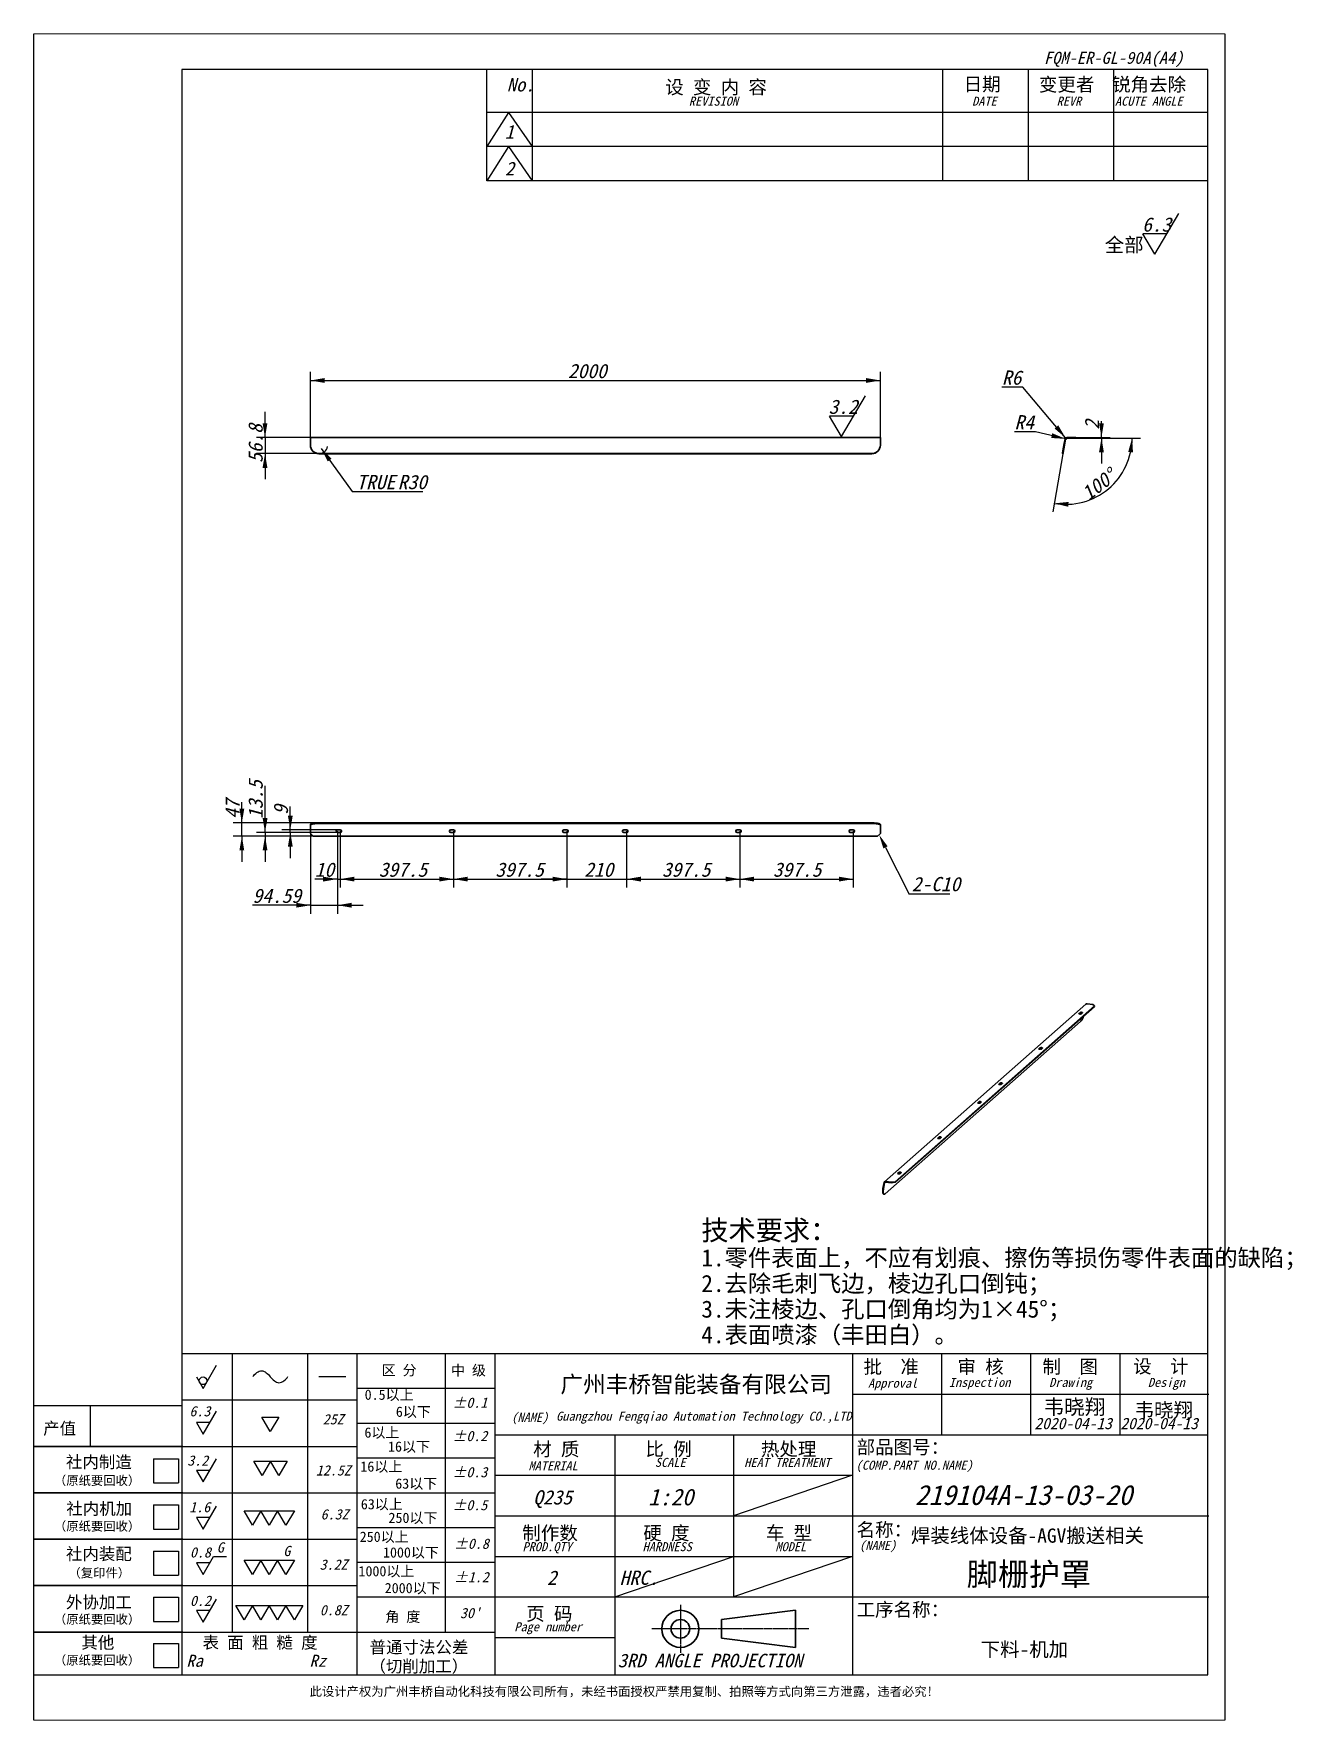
# Model space of a CAD drawing. Header units: millimetres. Extents: x -168473 to -148463, y 295526 to 306160.
# Drawn here: x -160803 to -156386, y 295526 to 301446 of the extents above; entities that cross this region are included whole.
import ezdxf

# ---------------------------------------------------------------- set-up
doc = ezdxf.new("R2010")
doc.units = ezdxf.units.MM
doc.linetypes.add('CENTER', pattern=[10.16, 6.35, -1.27, 1.27, -1.27])
doc.linetypes.add('CENTERX2', pattern=[20.32, 12.7, -2.54, 2.54, -2.54])
for name, color, linetype in [('SLD-0', 7, 'Continuous'), ('中心线层', 1, 'CENTERX2'), ('尺寸', 7, 'Continuous')]:
    doc.layers.add(name, color=color, linetype=linetype)
doc.layers.add('图框', color=7, linetype='Continuous', lineweight=20)
doc.layers.add('轮廓实线层', color=7, linetype='Continuous', lineweight=35)
doc.styles.add('SLDTEXTSTYLE0', font='')
doc.styles.add('SLDTEXTSTYLE1', font='')
doc.styles.add('SLDTEXTSTYLE2', font='')
doc.styles.add('SLDTEXTSTYLE3', font='')
doc.styles.get('SLDTEXTSTYLE0').set_extended_font_data('宋体')
doc.styles.get('SLDTEXTSTYLE1').set_extended_font_data('宋体', italic=True, bold=True)
doc.styles.get('SLDTEXTSTYLE2').set_extended_font_data('宋体')
doc.styles.get('SLDTEXTSTYLE3').set_extended_font_data('宋体', italic=True, bold=True)

msp = doc.modelspace()

# ---------------------------------------------------------------- linework, layer by layer
at = {"color": 7, "linetype": 'Continuous', "lineweight": 35}
for p, q in [((-159831.616, 300029.013), (-157831.616, 300029.013)), ((-159831.616, 300029.013), (-159831.616, 300024.055)), ((-157831.616, 300029.013), (-157831.616, 300024.055)), ((-157156.063, 300029.013), (-157177.706, 300029.013)), ((-157156.063, 300027.013), (-157177.706, 300027.013)), ((-157156.063, 300027.013), (-157156.063, 300029.013)), ((-157156.063, 300029.013), (-157146.063, 300029.013)), ((-157146.063, 300027.013), (-157156.063, 300027.013)), ((-157146.063, 300029.013), (-157146.063, 300027.013)), ((-159831.616, 300024.055), (-159831.616, 300001.756)), ((-159831.616, 300001.408), (-159831.616, 300001.756)), ((-159801.616, 299972.212), (-157861.616, 299972.212)), ((-159801.616, 299971.864), (-157861.616, 299971.864)), ((-157831.616, 300024.055), (-157831.616, 300001.756)), ((-157831.616, 300001.756), (-157831.616, 300001.408)), ((-157192.757, 299972.212), (-157192.724, 299972.397)), ((-157190.787, 299971.864), (-157192.757, 299972.212)), ((-157192.724, 299972.397), (-157192.626, 299972.952)), ((-157192.626, 299972.952), (-157192.464, 299973.869)), ((-157192.464, 299973.869), (-157192.241, 299975.137)), ((-157192.241, 299975.137), (-157191.958, 299976.74)), ((-157191.958, 299976.74), (-157191.62, 299978.657)), ((-157191.62, 299978.657), (-157191.231, 299980.865)), ((-157191.231, 299980.865), (-157190.795, 299983.335)), ((-157190.795, 299983.335), (-157190.319, 299986.037)), ((-157190.754, 299972.05), (-157190.787, 299971.864)), ((-157190.656, 299972.605), (-157190.754, 299972.05)), ((-157190.495, 299973.522), (-157190.656, 299972.605)), ((-157190.271, 299974.79), (-157190.495, 299973.522)), ((-157190.319, 299986.037), (-157189.807, 299988.937)), ((-157189.989, 299976.393), (-157190.271, 299974.79)), ((-157189.65, 299978.31), (-157189.989, 299976.393)), ((-157189.807, 299988.937), (-157189.268, 299991.998)), ((-157189.261, 299980.518), (-157189.65, 299978.31)), ((-157189.268, 299991.998), (-157188.706, 299995.182)), ((-157188.826, 299982.988), (-157189.261, 299980.518)), ((-157188.349, 299985.69), (-157188.826, 299982.988)), ((-157188.706, 299995.182), (-157188.13, 299998.448)), ((-157187.838, 299988.59), (-157188.349, 299985.69)), ((-157188.13, 299998.448), (-157187.547, 300001.756)), ((-157187.298, 299991.651), (-157187.838, 299988.59)), ((-157183.615, 300024.055), (-157187.547, 300001.756)), ((-157187.547, 300001.756), (-157185.578, 300001.408)), ((-157186.737, 299994.834), (-157187.298, 299991.651)), ((-157186.161, 299998.101), (-157186.737, 299994.834)), ((-157185.578, 300001.408), (-157186.161, 299998.101)), ((-157181.646, 300023.708), (-157185.578, 300001.408)), ((-159831.616, 298670.657), (-159831.427, 298671.24)), ((-159831.616, 298668.687), (-159831.616, 298670.657)), ((-159831.427, 298669.27), (-159831.616, 298668.687)), ((-159831.616, 298664.755), (-159831.616, 298668.687)), ((-159831.616, 298660.816), (-159831.616, 298664.755)), ((-159831.427, 298671.24), (-159830.863, 298671.816)), ((-159830.863, 298669.846), (-159831.427, 298669.27)), ((-159830.863, 298671.816), (-159829.932, 298672.377)), ((-159829.932, 298670.408), (-159830.863, 298669.846)), ((-159829.932, 298672.377), (-159828.645, 298672.917)), ((-159828.645, 298670.947), (-159829.932, 298670.408)), ((-159828.645, 298672.917), (-159827.017, 298673.428)), ((-159827.017, 298671.459), (-159828.645, 298670.947)), ((-159827.017, 298673.428), (-159825.07, 298673.905)), ((-159825.07, 298671.935), (-159827.017, 298671.459)), ((-159825.07, 298673.905), (-159822.829, 298674.34)), ((-159822.829, 298672.371), (-159825.07, 298671.935)), ((-159822.829, 298674.34), (-159820.32, 298674.73)), ((-159820.32, 298672.76), (-159822.829, 298672.371)), ((-159820.32, 298674.73), (-159817.576, 298675.068)), ((-159817.576, 298673.098), (-159820.32, 298672.76)), ((-159817.576, 298675.068), (-159814.632, 298675.35)), ((-159814.632, 298673.381), (-159817.576, 298673.098)), ((-159814.632, 298675.35), (-159811.524, 298675.574)), ((-159811.524, 298673.604), (-159814.632, 298673.381)), ((-159811.524, 298675.574), (-159808.291, 298675.736)), ((-159808.291, 298673.766), (-159811.524, 298673.604)), ((-159808.291, 298675.736), (-159804.974, 298675.833)), ((-159804.974, 298673.864), (-159808.291, 298673.766)), ((-159804.974, 298675.833), (-159801.616, 298675.866)), ((-159801.616, 298673.897), (-159804.974, 298673.864)), ((-159801.616, 298675.866), (-157861.616, 298675.866)), ((-159801.616, 298673.897), (-157861.616, 298673.897)), ((-157861.616, 298675.866), (-157858.257, 298675.833)), ((-157858.257, 298673.864), (-157861.616, 298673.897)), ((-157858.257, 298675.833), (-157854.94, 298675.736)), ((-157854.94, 298673.766), (-157858.257, 298673.864)), ((-157854.94, 298675.736), (-157851.707, 298675.574)), ((-157851.707, 298673.604), (-157854.94, 298673.766)), ((-157851.707, 298675.574), (-157848.599, 298675.35)), ((-157848.599, 298673.381), (-157851.707, 298673.604)), ((-157848.599, 298675.35), (-157845.655, 298675.068)), ((-157845.655, 298673.098), (-157848.599, 298673.381)), ((-157845.655, 298675.068), (-157842.911, 298674.73)), ((-157842.911, 298672.76), (-157845.655, 298673.098)), ((-157842.911, 298674.73), (-157840.402, 298674.34)), ((-157840.402, 298672.371), (-157842.911, 298672.76)), ((-157840.402, 298674.34), (-157838.161, 298673.905)), ((-157838.161, 298671.935), (-157840.402, 298672.371)), ((-157838.161, 298673.905), (-157836.214, 298673.428)), ((-157836.214, 298671.459), (-157838.161, 298671.935)), ((-157836.214, 298673.428), (-157834.586, 298672.917)), ((-157834.586, 298670.947), (-157836.214, 298671.459)), ((-157834.586, 298672.917), (-157833.299, 298672.377)), ((-157833.299, 298670.408), (-157834.586, 298670.947)), ((-157833.299, 298672.377), (-157832.368, 298671.816)), ((-157832.368, 298669.846), (-157833.299, 298670.408)), ((-157832.368, 298671.816), (-157831.804, 298671.24)), ((-157831.804, 298669.27), (-157832.368, 298669.846)), ((-157831.804, 298671.24), (-157831.616, 298670.657)), ((-157831.616, 298668.687), (-157831.804, 298669.27)), ((-157831.616, 298670.657), (-157831.616, 298668.687)), ((-157831.616, 298664.755), (-157831.616, 298668.687)), ((-157831.616, 298660.816), (-157831.616, 298664.755)), ((-159831.616, 298639.172), (-159831.616, 298660.816)), ((-159831.616, 298639.172), (-159821.616, 298629.172)), ((-159821.616, 298629.172), (-157841.616, 298629.172)), ((-159727.025, 298651.672), (-159737.025, 298651.672)), ((-159737.025, 298642.672), (-159727.025, 298642.672)), ((-159329.525, 298651.672), (-159339.525, 298651.672)), ((-159339.525, 298642.672), (-159329.525, 298642.672)), ((-158932.025, 298651.672), (-158942.025, 298651.672)), ((-158942.025, 298642.672), (-158932.025, 298642.672)), ((-158722.025, 298651.672), (-158732.025, 298651.672)), ((-158732.025, 298642.672), (-158722.025, 298642.672)), ((-158324.525, 298651.672), (-158334.525, 298651.672)), ((-158334.525, 298642.672), (-158324.525, 298642.672)), ((-157927.025, 298651.672), (-157937.025, 298651.672)), ((-157937.025, 298642.672), (-157927.025, 298642.672)), ((-157841.616, 298629.172), (-157831.616, 298639.172)), ((-157831.616, 298639.172), (-157831.616, 298660.816)), ((-157110.029, 298039.686), (-157817.136, 297416.077)), ((-157079.996, 298033.996), (-157780.032, 297416.622)), ((-157079.996, 298032.11), (-157780.032, 297414.737)), ((-157085.815, 298038.292), (-157106.061, 298040.843)), ((-157079.996, 298033.996), (-157085.815, 298038.292)), ((-157079.996, 298032.11), (-157079.996, 298033.996)), ((-157128.903, 297979.15), (-157814.797, 297374.249)), ((-157134.486, 298007.154), (-157134.764, 298006.737)), ((-157134.764, 298006.737), (-157134.678, 298006.311)), ((-157134.678, 298006.311), (-157134.235, 298005.91)), ((-157130.95, 298010.272), (-157134.486, 298007.154)), ((-157134.235, 298005.91), (-157133.472, 298005.568)), ((-157133.938, 298005.751), (-157130.95, 298008.386)), ((-157133.472, 298005.568), (-157132.45, 298005.31)), ((-157132.45, 298005.31), (-157131.252, 298005.159)), ((-157131.252, 298005.159), (-157129.975, 298005.127)), ((-157130.332, 298010.646), (-157130.95, 298010.272)), ((-157129.422, 298010.946), (-157130.332, 298010.646)), ((-157129.975, 298005.127), (-157128.722, 298005.216)), ((-157128.295, 298011.149), (-157129.422, 298010.946)), ((-157128.903, 297979.15), (-157127.685, 297980.368)), ((-157128.722, 298005.216), (-157127.596, 298005.419)), ((-157127.042, 298011.238), (-157128.295, 298011.149)), ((-157127.685, 297980.368), (-157126.421, 297981.914)), ((-157127.596, 298005.419), (-157126.686, 298005.719)), ((-157125.765, 298011.206), (-157127.042, 298011.238)), ((-157126.686, 298005.719), (-157126.067, 298006.093)), ((-157126.421, 297981.914), (-157125.127, 297983.768)), ((-157126.067, 298006.093), (-157122.532, 298009.211)), ((-157124.567, 298011.055), (-157125.765, 298011.206)), ((-157125.127, 297983.768), (-157123.819, 297985.906)), ((-157123.545, 298010.798), (-157124.567, 298011.055)), ((-157123.819, 297985.906), (-157122.513, 297988.302)), ((-157122.782, 298010.455), (-157123.545, 298010.798)), ((-157122.34, 298010.054), (-157122.782, 298010.455)), ((-157122.532, 298009.211), (-157122.254, 298009.628)), ((-157122.513, 297988.302), (-157121.227, 297990.925)), ((-157122.254, 298009.628), (-157122.34, 298010.054)), ((-157121.227, 297990.925), (-157119.976, 297993.743)), ((-157119.976, 297993.743), (-157118.776, 297996.72)), ((-157118.776, 297996.72), (-157118.113, 297998.495)), ((-157275.023, 297883.211), (-157275.301, 297882.795)), ((-157275.301, 297882.795), (-157275.215, 297882.369)), ((-157275.215, 297882.369), (-157274.773, 297881.968)), ((-157271.488, 297886.33), (-157275.023, 297883.211)), ((-157274.773, 297881.968), (-157274.01, 297881.625)), ((-157274.475, 297881.809), (-157271.488, 297884.444)), ((-157274.01, 297881.625), (-157272.988, 297881.368)), ((-157272.988, 297881.368), (-157271.79, 297881.217)), ((-157271.79, 297881.217), (-157270.513, 297881.184)), ((-157270.869, 297886.703), (-157271.488, 297886.33)), ((-157269.959, 297887.004), (-157270.869, 297886.703)), ((-157270.513, 297881.184), (-157269.26, 297881.273)), ((-157268.833, 297887.207), (-157269.959, 297887.004)), ((-157269.26, 297881.273), (-157268.133, 297881.476)), ((-157267.58, 297887.296), (-157268.833, 297887.207)), ((-157268.133, 297881.476), (-157267.223, 297881.777)), ((-157266.303, 297887.263), (-157267.58, 297887.296)), ((-157267.223, 297881.777), (-157266.605, 297882.151)), ((-157266.605, 297882.151), (-157263.069, 297885.269)), ((-157265.105, 297887.113), (-157266.303, 297887.263)), ((-157264.083, 297886.855), (-157265.105, 297887.113)), ((-157263.32, 297886.512), (-157264.083, 297886.855)), ((-157262.877, 297886.112), (-157263.32, 297886.512)), ((-157263.069, 297885.269), (-157262.791, 297885.686)), ((-157262.791, 297885.686), (-157262.877, 297886.112)), ((-157415.561, 297759.269), (-157415.839, 297758.852)), ((-157415.839, 297758.852), (-157415.753, 297758.426)), ((-157415.753, 297758.426), (-157415.31, 297758.026)), ((-157412.025, 297762.387), (-157415.561, 297759.269)), ((-157415.31, 297758.026), (-157414.547, 297757.683)), ((-157415.013, 297757.867), (-157412.025, 297760.501)), ((-157414.547, 297757.683), (-157413.525, 297757.425)), ((-157413.525, 297757.425), (-157412.327, 297757.274)), ((-157412.327, 297757.274), (-157411.05, 297757.242)), ((-157411.407, 297762.761), (-157412.025, 297762.387)), ((-157410.497, 297763.061), (-157411.407, 297762.761)), ((-157411.05, 297757.242), (-157409.797, 297757.331)), ((-157409.37, 297763.264), (-157410.497, 297763.061)), ((-157409.797, 297757.331), (-157408.671, 297757.534)), ((-157408.117, 297763.353), (-157409.37, 297763.264)), ((-157408.671, 297757.534), (-157407.761, 297757.835)), ((-157406.84, 297763.321), (-157408.117, 297763.353)), ((-157407.761, 297757.835), (-157407.142, 297758.208)), ((-157407.142, 297758.208), (-157403.607, 297761.326)), ((-157405.642, 297763.17), (-157406.84, 297763.321)), ((-157404.62, 297762.913), (-157405.642, 297763.17)), ((-157403.857, 297762.57), (-157404.62, 297762.913)), ((-157403.415, 297762.169), (-157403.857, 297762.57)), ((-157403.607, 297761.326), (-157403.329, 297761.743)), ((-157403.329, 297761.743), (-157403.415, 297762.169)), ((-157489.807, 297693.79), (-157490.085, 297693.373)), ((-157490.085, 297693.373), (-157489.999, 297692.947)), ((-157489.999, 297692.947), (-157489.557, 297692.547)), ((-157486.272, 297696.908), (-157489.807, 297693.79)), ((-157489.557, 297692.547), (-157488.794, 297692.204)), ((-157489.259, 297692.388), (-157486.272, 297695.022)), ((-157488.794, 297692.204), (-157487.772, 297691.946)), ((-157487.772, 297691.946), (-157486.573, 297691.795)), ((-157486.573, 297691.795), (-157485.296, 297691.763)), ((-157485.653, 297697.282), (-157486.272, 297696.908)), ((-157484.743, 297697.582), (-157485.653, 297697.282)), ((-157485.296, 297691.763), (-157484.044, 297691.852)), ((-157483.616, 297697.785), (-157484.743, 297697.582)), ((-157484.044, 297691.852), (-157482.917, 297692.055)), ((-157482.364, 297697.874), (-157483.616, 297697.785)), ((-157482.917, 297692.055), (-157482.007, 297692.356)), ((-157481.086, 297697.842), (-157482.364, 297697.874)), ((-157482.007, 297692.356), (-157481.388, 297692.729)), ((-157481.388, 297692.729), (-157477.853, 297695.847)), ((-157479.888, 297697.691), (-157481.086, 297697.842)), ((-157478.866, 297697.434), (-157479.888, 297697.691)), ((-157478.103, 297697.091), (-157478.866, 297697.434)), ((-157477.661, 297696.69), (-157478.103, 297697.091)), ((-157477.853, 297695.847), (-157477.575, 297696.264)), ((-157477.575, 297696.264), (-157477.661, 297696.69)), ((-157630.345, 297569.848), (-157630.622, 297569.431)), ((-157630.622, 297569.431), (-157630.536, 297569.005)), ((-157630.536, 297569.005), (-157630.094, 297568.604)), ((-157626.809, 297572.966), (-157630.345, 297569.848)), ((-157630.094, 297568.604), (-157629.331, 297568.261)), ((-157629.797, 297568.445), (-157626.809, 297571.08)), ((-157629.331, 297568.261), (-157628.309, 297568.004)), ((-157628.309, 297568.004), (-157627.111, 297567.853)), ((-157627.111, 297567.853), (-157625.834, 297567.821)), ((-157626.19, 297573.339), (-157626.809, 297572.966)), ((-157625.281, 297573.64), (-157626.19, 297573.339)), ((-157625.834, 297567.821), (-157624.581, 297567.91)), ((-157624.154, 297573.843), (-157625.281, 297573.64)), ((-157624.581, 297567.91), (-157623.454, 297568.113)), ((-157622.901, 297573.932), (-157624.154, 297573.843)), ((-157623.454, 297568.113), (-157622.545, 297568.413)), ((-157621.624, 297573.9), (-157622.901, 297573.932)), ((-157622.545, 297568.413), (-157621.926, 297568.787)), ((-157621.926, 297568.787), (-157618.39, 297571.905)), ((-157620.426, 297573.749), (-157621.624, 297573.9)), ((-157619.404, 297573.491), (-157620.426, 297573.749)), ((-157618.641, 297573.148), (-157619.404, 297573.491)), ((-157618.198, 297572.748), (-157618.641, 297573.148)), ((-157618.39, 297571.905), (-157618.113, 297572.322)), ((-157618.113, 297572.322), (-157618.198, 297572.748)), ((-157770.882, 297445.905), (-157771.16, 297445.488)), ((-157771.16, 297445.488), (-157771.074, 297445.062)), ((-157771.074, 297445.062), (-157770.632, 297444.662)), ((-157767.346, 297449.023), (-157770.882, 297445.905)), ((-157770.632, 297444.662), (-157769.869, 297444.319)), ((-157770.334, 297444.503), (-157767.346, 297447.138)), ((-157769.869, 297444.319), (-157768.847, 297444.062)), ((-157768.847, 297444.062), (-157767.648, 297443.911)), ((-157767.648, 297443.911), (-157766.371, 297443.878)), ((-157766.728, 297449.397), (-157767.346, 297449.023)), ((-157765.818, 297449.698), (-157766.728, 297449.397)), ((-157766.371, 297443.878), (-157765.119, 297443.967)), ((-157764.691, 297449.901), (-157765.818, 297449.698)), ((-157765.119, 297443.967), (-157763.992, 297444.17)), ((-157763.439, 297449.99), (-157764.691, 297449.901)), ((-157763.992, 297444.17), (-157763.082, 297444.471)), ((-157762.161, 297449.957), (-157763.439, 297449.99)), ((-157763.082, 297444.471), (-157762.463, 297444.845)), ((-157762.463, 297444.845), (-157758.928, 297447.963)), ((-157760.963, 297449.806), (-157762.161, 297449.957)), ((-157759.941, 297449.549), (-157760.963, 297449.806)), ((-157759.178, 297449.206), (-157759.941, 297449.549)), ((-157758.736, 297448.805), (-157759.178, 297449.206)), ((-157758.928, 297447.963), (-157758.65, 297448.379)), ((-157758.65, 297448.379), (-157758.736, 297448.805)), ((-157823.437, 297381.802), (-157823.387, 297384.222)), ((-157823.34, 297379.635), (-157823.437, 297381.802)), ((-157823.387, 297384.222), (-157823.191, 297386.867)), ((-157823.097, 297377.751), (-157823.34, 297379.635)), ((-157823.191, 297386.867), (-157822.852, 297389.703)), ((-157822.712, 297376.172), (-157823.097, 297377.751)), ((-157822.852, 297389.703), (-157822.373, 297392.695)), ((-157822.189, 297374.919), (-157822.712, 297376.172)), ((-157818.695, 297413.255), (-157822.373, 297392.695)), ((-157821.535, 297374.007), (-157822.189, 297374.919)), ((-157821.545, 297383.663), (-157821.594, 297381.242)), ((-157821.594, 297381.242), (-157821.497, 297379.076)), ((-157821.349, 297386.308), (-157821.545, 297383.663)), ((-157820.759, 297373.447), (-157821.535, 297374.007)), ((-157821.497, 297379.076), (-157821.255, 297377.192)), ((-157821.009, 297389.144), (-157821.349, 297386.308)), ((-157821.255, 297377.192), (-157820.87, 297375.613)), ((-157820.53, 297392.135), (-157821.009, 297389.144)), ((-157820.87, 297375.613), (-157820.347, 297374.359)), ((-157820.484, 297373.343), (-157820.759, 297373.447)), ((-157816.852, 297412.696), (-157820.53, 297392.135)), ((-157820.484, 297373.343), (-157818.642, 297372.784)), ((-157820.347, 297374.359), (-157819.693, 297373.447)), ((-157819.693, 297373.447), (-157818.916, 297372.888)), ((-157818.916, 297372.888), (-157818.026, 297372.688)), ((-157818.026, 297372.688), (-157817.035, 297372.85)), ((-157817.035, 297372.85), (-157815.954, 297373.372)), ((-157815.954, 297373.372), (-157814.797, 297374.249)), ((-157792.922, 297414.683), (-157813.168, 297417.234)), ((-157792.922, 297412.797), (-157813.168, 297415.348)), ((-157792.922, 297414.683), (-157780.032, 297416.622)), ((-157780.032, 297414.737), (-157792.922, 297412.797)), ((-157792.922, 297412.797), (-157792.922, 297414.683)), ((-157780.032, 297416.622), (-157780.032, 297414.737))]:
    msp.add_line(p, q, dxfattribs=at)
for centre, radius, start, end in [((-157177.706, 300023.013), 6, 90, 170), ((-157177.706, 300023.013), 4, 90, 170), ((-159801.842, 300001.985), 29.775, 180.4418676, 270.4351716), ((-159801.842, 300001.638), 29.775, 180.4418749, 270.4351716), ((-157861.389, 300001.985), 29.775, 269.5648139, 359.5580935), ((-157861.389, 300001.638), 29.775, 269.5648139, 359.5580862), ((-159737.025, 298647.172), 4.5, 90, 270), ((-159727.025, 298647.172), 4.5, 270, 90), ((-159339.525, 298647.172), 4.5, 90, 270), ((-159329.525, 298647.172), 4.5, 270, 90), ((-158942.025, 298647.172), 4.5, 90, 270), ((-158932.025, 298647.172), 4.5, 270, 90), ((-158732.025, 298647.172), 4.5, 90, 270), ((-158722.025, 298647.172), 4.5, 270, 90), ((-158334.525, 298647.172), 4.5, 90, 270), ((-158324.525, 298647.172), 4.5, 270, 90), ((-157937.025, 298647.172), 4.5, 90, 270), ((-157927.025, 298647.172), 4.5, 270, 90), ((-157106.778, 298035.919), 4.976, 81.708332, 130.7944258), ((-157126.636, 297999.834), 9.579, 68.2049647, 116.7672539), ((-157267.174, 297875.891), 9.579, 68.2051078, 116.7665973), ((-157407.711, 297751.949), 9.579, 68.2051078, 116.7665973), ((-157481.957, 297686.47), 9.579, 68.2044319, 116.7672732), ((-157622.495, 297562.527), 9.579, 68.2050362, 116.7669256), ((-157763.032, 297438.585), 9.579, 68.2048327, 116.7670329), ((-157813.91, 297412.437), 4.854, 81.1964242, 170.292082), ((-157813.663, 297412.15), 3.236, 81.1964364, 170.2920295)]:
    msp.add_arc(centre, radius, start, end, dxfattribs=at)
at = {"layer": 'SLD-0'}
for p, q in [((-160802.676, 295526.127), (-160802.676, 301446.127)), ((-156622.676, 301446.127), (-156622.762, 295526.127)), ((-159213.006, 300929.976), (-159213.006, 301321.087)), ((-159053.006, 301321.087), (-159053.006, 300929.976)), ((-157613.006, 301321.087), (-157613.006, 300929.976)), ((-157313.006, 301321.087), (-157313.006, 300929.976)), ((-157013.006, 301321.087), (-157013.006, 300929.976)), ((-156682.76, 301169.976), (-159213.006, 301169.976)), ((-159136.188, 301169.976), (-159213.006, 301049.976)), ((-159136.188, 301169.976), (-159053.006, 301049.976)), ((-156682.76, 301049.976), (-159213.006, 301049.976)), ((-159136.188, 301049.976), (-159213.006, 300929.976)), ((-159136.188, 301049.976), (-159053.006, 300929.976)), ((-156682.76, 300929.976), (-159213.006, 300929.976)), ((-159831.616, 300024.055), (-159831.616, 300259.013)), ((-159831.616, 300229.013), (-157831.616, 300229.013)), ((-157831.616, 300024.055), (-157831.616, 300259.013)), ((-157331.541, 300205.897), (-157404.735, 300205.897)), ((-157181.569, 300027.605), (-157331.541, 300205.897)), ((-159991.091, 300029.013), (-159991.091, 300119.013)), ((-157055.707, 300029.013), (-157055.707, 300085.726)), ((-159831.616, 300029.013), (-160021.091, 300029.013)), ((-159991.091, 300029.013), (-159991.091, 299972.212)), ((-157287.544, 300049.196), (-157360.739, 300049.196)), ((-157181.597, 300023.941), (-157287.544, 300049.196)), ((-157177.706, 300023.013), (-157181.569, 300027.605)), ((-157146.063, 300029.013), (-157025.707, 300029.013)), ((-157146.063, 300027.013), (-156918.148, 300027.013)), ((-157146.063, 300027.013), (-157025.707, 300027.013)), ((-157055.707, 300029.013), (-157055.707, 300027.013)), ((-157055.707, 300027.013), (-157055.707, 299937.013)), ((-159801.616, 299972.212), (-160021.091, 299972.212)), ((-159991.091, 299972.212), (-159991.091, 299882.212)), ((-159793.463, 299990.365), (-159685.34, 299839.289)), ((-157190.787, 299971.864), (-157226.717, 299768.093)), ((-157177.706, 300023.013), (-157181.597, 300023.941)), ((-159685.34, 299839.289), (-159437.562, 299839.289)), ((-159990.939, 298642.672), (-159990.939, 298806.454)), ((-160072.357, 298675.866), (-160072.357, 298748.415)), ((-159902.264, 298651.672), (-159902.264, 298733.866)), ((-159801.616, 298675.866), (-160102.357, 298675.866)), ((-160072.357, 298629.172), (-160072.357, 298675.866)), ((-159821.616, 298629.172), (-160102.357, 298629.172)), ((-160072.357, 298629.172), (-160072.357, 298539.172)), ((-159737.025, 298642.672), (-160020.939, 298642.672)), ((-159821.616, 298629.172), (-160020.939, 298629.172)), ((-159990.939, 298642.672), (-159990.939, 298629.172)), ((-159990.939, 298629.172), (-159990.939, 298539.172)), ((-159737.025, 298651.672), (-159932.264, 298651.672)), ((-159737.025, 298642.672), (-159932.264, 298642.672)), ((-159902.264, 298642.672), (-159902.264, 298651.672)), ((-159902.264, 298642.672), (-159902.264, 298552.672)), ((-159831.616, 298639.172), (-159831.616, 298357.046)), ((-159737.025, 298647.172), (-159737.025, 298357.046)), ((-159737.025, 298642.672), (-159737.025, 298448.741)), ((-159727.025, 298647.172), (-159727.025, 298448.741)), ((-159727.025, 298642.672), (-159727.025, 298448.741)), ((-159329.525, 298647.172), (-159329.525, 298448.741)), ((-159329.525, 298647.172), (-159329.525, 298448.741)), ((-158932.025, 298647.172), (-158932.025, 298448.741)), ((-158932.025, 298647.172), (-158932.025, 298448.741)), ((-158722.025, 298647.172), (-158722.025, 298448.741)), ((-158722.025, 298647.172), (-158722.025, 298448.741)), ((-158324.525, 298647.172), (-158324.525, 298448.741)), ((-158324.525, 298647.172), (-158324.525, 298448.741)), ((-157927.025, 298647.172), (-157927.025, 298448.741)), ((-157813.592, 298590.016), (-157730.768, 298426.188)), ((-159737.025, 298478.741), (-159816.454, 298478.741)), ((-159737.025, 298478.741), (-159727.025, 298478.741)), ((-159727.025, 298478.741), (-159329.525, 298478.741)), ((-159727.025, 298478.741), (-159637.025, 298478.741)), ((-159329.525, 298478.741), (-158932.025, 298478.741)), ((-158932.025, 298478.741), (-159022.025, 298478.741)), ((-158932.025, 298478.741), (-158722.025, 298478.741)), ((-158722.025, 298478.741), (-158324.525, 298478.741)), ((-158722.025, 298478.741), (-158632.025, 298478.741)), ((-158324.525, 298478.741), (-157927.025, 298478.741)), ((-159831.616, 298387.046), (-160034.638, 298387.046)), ((-159831.616, 298387.046), (-159737.025, 298387.046)), ((-159737.025, 298387.046), (-159647.025, 298387.046)), ((-160802.676, 296630.855), (-160282.747, 296630.855)), ((-160604.138, 296630.855), (-160604.138, 296486.793)), ((-160278.989, 296486.793), (-160802.676, 296486.793)), ((-160382.796, 296444.155), (-160294.495, 296444.155)), ((-160382.796, 296444.155), (-160382.796, 296359.386)), ((-160294.495, 296444.155), (-160294.495, 296359.386)), ((-160382.796, 296359.386), (-160294.495, 296359.386)), ((-159184.456, 296386.205), (-157929.836, 296386.205)), ((-157929.836, 296386.205), (-158346.785, 296243.832)), ((-160278.989, 296324.082), (-160802.676, 296324.082)), ((-160382.796, 296282.155), (-160294.495, 296282.155)), ((-160382.796, 296282.155), (-160382.796, 296197.386)), ((-160294.495, 296282.155), (-160294.495, 296197.386)), ((-159184.456, 296243.832), (-156678.988, 296243.832)), ((-160382.796, 296197.386), (-160294.495, 296197.386)), ((-160278.989, 296161.37), (-160802.676, 296161.37)), ((-160382.796, 296120.155), (-160294.495, 296120.155)), ((-160382.796, 296120.155), (-160382.796, 296035.386)), ((-160294.495, 296120.155), (-160294.495, 296035.386)), ((-159184.456, 296101.459), (-157929.836, 296101.459)), ((-158763.735, 295959.086), (-158346.785, 296101.459)), ((-157929.836, 296101.459), (-158346.785, 295959.086)), ((-160382.796, 296035.386), (-160294.495, 296035.386)), ((-160278.989, 295998.658), (-160802.676, 295998.658)), ((-160382.796, 295958.155), (-160294.495, 295958.155)), ((-160382.796, 295958.155), (-160382.796, 295873.386)), ((-160294.495, 295958.155), (-160294.495, 295873.386)), ((-160278.989, 295835.946), (-160802.676, 295835.946)), ((-160382.796, 295873.386), (-160294.495, 295873.386)), ((-160382.796, 295796.155), (-160294.495, 295796.155)), ((-160382.796, 295796.155), (-160382.796, 295711.386)), ((-160294.495, 295796.155), (-160294.495, 295711.386)), ((-159184.456, 295816.713), (-158763.735, 295816.713)), ((-160382.796, 295711.386), (-160294.495, 295711.386))]:
    msp.add_line(p, q, dxfattribs=at)
at = {"layer": 'SLD-0', "color": 0}
for p, q in [((-156867.917, 300671.845), (-156783.647, 300814.695)), ((-156867.917, 300671.845), (-156910.052, 300743.27)), ((-156825.782, 300743.27), (-156910.052, 300743.27)), ((-157968.226, 300032.111), (-157883.956, 300174.961)), ((-157968.226, 300032.111), (-158010.361, 300103.536)), ((-157926.091, 300103.536), (-158010.361, 300103.536)), ((-157587.531, 298426.188), (-157730.768, 298426.188))]:
    msp.add_line(p, q, dxfattribs=at)
at = {"layer": 'SLD-0'}
for centre, radius, start, end in [((-157181.063, 300027.013), 232.915, 260, 0), ((-159801.616, 300001.756), 30, 270, 350.5909746)]:
    msp.add_arc(centre, radius, start, end, dxfattribs=at)
for points in [[(-159831.616, 300229.013), (-159781.616, 300220.513), (-159781.616, 300237.513)], [(-157831.616, 300229.013), (-157881.616, 300237.513), (-157881.616, 300220.513)], [(-159991.091, 300029.013), (-159982.591, 300079.013), (-159999.591, 300079.013)], [(-157181.597, 300023.941), (-157228.264, 300043.803), (-157232.205, 300027.267)], [(-157181.569, 300027.605), (-157207.249, 300071.34), (-157220.259, 300060.397)], [(-157055.707, 300029.013), (-157047.207, 300079.013), (-157064.207, 300079.013)], [(-157055.707, 300027.013), (-157064.207, 299977.013), (-157047.207, 299977.013)], [(-156948.148, 300027.013), (-156961.877, 299978.19), (-156944.972, 299976.396)], [(-159991.091, 299972.212), (-159999.591, 299922.212), (-159982.591, 299922.212)], [(-159793.463, 299990.365), (-159771.275, 299944.758), (-159757.451, 299954.652)], [(-157221.508, 299797.637), (-157172.211, 299785.72), (-157171.042, 299802.679)], [(-160072.357, 298675.866), (-160063.857, 298725.866), (-160080.857, 298725.866)], [(-159990.939, 298642.672), (-159982.439, 298692.672), (-159999.439, 298692.672)], [(-159902.264, 298651.672), (-159893.764, 298701.672), (-159910.764, 298701.672)], [(-160072.357, 298629.172), (-160080.857, 298579.172), (-160063.857, 298579.172)], [(-159990.939, 298629.172), (-159999.439, 298579.172), (-159982.439, 298579.172)], [(-159902.264, 298642.672), (-159910.764, 298592.672), (-159893.764, 298592.672)], [(-157821.029, 298586.256), (-157836.15, 298634.637), (-157806.155, 298593.775)], [(-159737.025, 298478.741), (-159787.025, 298487.241), (-159787.025, 298470.241)], [(-159727.025, 298478.741), (-159677.025, 298470.241), (-159677.025, 298487.241)], [(-159727.025, 298478.741), (-159677.025, 298470.241), (-159677.025, 298487.241)], [(-159329.525, 298478.741), (-159379.525, 298487.241), (-159379.525, 298470.241)], [(-159329.525, 298478.741), (-159279.525, 298470.241), (-159279.525, 298487.241)], [(-158932.025, 298478.741), (-158982.025, 298487.241), (-158982.025, 298470.241)], [(-158932.025, 298478.741), (-158982.025, 298487.241), (-158982.025, 298470.241)], [(-158722.025, 298478.741), (-158672.025, 298470.241), (-158672.025, 298487.241)], [(-158722.025, 298478.741), (-158672.025, 298470.241), (-158672.025, 298487.241)], [(-158324.525, 298478.741), (-158374.525, 298487.241), (-158374.525, 298470.241)], [(-158324.525, 298478.741), (-158274.525, 298470.241), (-158274.525, 298487.241)], [(-157927.025, 298478.741), (-157977.025, 298487.241), (-157977.025, 298470.241)], [(-159831.616, 298387.046), (-159881.616, 298395.546), (-159881.616, 298378.546)], [(-159737.025, 298387.046), (-159687.025, 298378.546), (-159687.025, 298395.546)]]:
    msp.add_solid(points, dxfattribs=at)
at = {"layer": '中心线层', "linetype": 'CENTER'}
for p, q in [((-158533.298, 295931.157), (-158533.298, 295762.978)), ((-158082.362, 295847.067), (-158633.43, 295847.061))]:
    msp.add_line(p, q, dxfattribs=at)
at = {"layer": '图框'}
for p, q in [((-156622.676, 301446.127), (-160802.676, 301446.127)), ((-160802.676, 295526.127), (-156622.762, 295526.127))]:
    msp.add_line(p, q, dxfattribs=at)
at = {"layer": '图框', "lineweight": 25}
for p, q in [((-156682.76, 301321.087), (-160282.761, 301321.087)), ((-160282.761, 301321.087), (-160282.761, 295686.127)), ((-156682.76, 295686.127), (-156682.76, 301321.087)), ((-160802.676, 295686.127), (-156682.76, 295686.127))]:
    msp.add_line(p, q, dxfattribs=at)
at = {"layer": '尺寸', "color": 7, "linetype": 'Continuous'}
for p, q in [((-160282.745, 296813.377), (-160282.761, 295686.127)), ((-160106.108, 296813.324), (-160106.108, 295837.052)), ((-159841.701, 296813.324), (-159841.701, 295837.052)), ((-159668.82, 296813.324), (-159668.82, 295686.127)), ((-159359.023, 296813.324), (-159359.023, 295837.052)), ((-159184.439, 296813.377), (-159184.456, 295686.127)), ((-159184.439, 296813.377), (-159184.441, 296528.631)), ((-159801.929, 296733.029), (-159707.013, 296733.029)), ((-159668.82, 296691.29), (-159184.44, 296691.29)), ((-160278.989, 296650.612), (-159668.82, 296650.612)), ((-159668.82, 296569.256), (-159184.456, 296569.256)), ((-160802.676, 296486.793), (-159668.82, 296486.793)), ((-159668.82, 296447.222), (-159184.456, 296447.222)), ((-160802.676, 296324.082), (-159668.82, 296324.082)), ((-159668.82, 296324.082), (-159184.456, 296324.082)), ((-159668.82, 296203.154), (-159184.456, 296203.154)), ((-160802.676, 296161.37), (-159668.82, 296161.37)), ((-159668.82, 296081.12), (-159184.456, 296081.12)), ((-160802.676, 295998.658), (-159668.82, 295998.658)), ((-159668.82, 295959.086), (-159180.684, 295959.086)), ((-160802.676, 295835.946), (-159184.456, 295835.946)), ((-160278.989, 295835.946), (-159184.456, 295835.946)), ((-160282.761, 295686.127), (-159184.456, 295686.127))]:
    msp.add_line(p, q, dxfattribs=at)
at = {"layer": '尺寸'}
for p, q in [((-160282.745, 296813.377), (-159184.439, 296813.377)), ((-160208.453, 296690.682), (-160161.482, 296772.038)), ((-159184.439, 296813.377), (-156682.743, 296813.377)), ((-157929.836, 296813.324), (-157929.836, 295686.127)), ((-157617.124, 296813.324), (-157617.124, 296528.578)), ((-157304.412, 296813.324), (-157304.412, 296528.578)), ((-156991.7, 296813.324), (-156991.7, 296528.578)), ((-156682.76, 295686.127), (-156682.743, 296813.377)), ((-160231.939, 296731.36), (-160208.453, 296690.682)), ((-157929.836, 296670.951), (-156678.988, 296670.951)), ((-160208.453, 296530.192), (-160161.483, 296611.548)), ((-160184.968, 296570.87), (-160231.939, 296570.87)), ((-160231.939, 296570.87), (-160208.453, 296530.192)), ((-159972.439, 296539.515), (-160001.796, 296590.362)), ((-160001.796, 296590.362), (-159943.082, 296590.362)), ((-159943.082, 296590.362), (-159972.439, 296539.515)), ((-159184.441, 296528.631), (-156682.745, 296528.631)), ((-158763.735, 296528.578), (-158763.735, 295686.127)), ((-158346.785, 296528.578), (-158346.785, 295959.086)), ((-160208.453, 296362.504), (-160161.483, 296443.86)), ((-160000.817, 296385.085), (-160030.174, 296435.933)), ((-160030.174, 296435.933), (-159971.46, 296435.933)), ((-159971.46, 296435.933), (-160000.817, 296385.085)), ((-159971.46, 296435.933), (-159912.747, 296435.933)), ((-159942.104, 296385.085), (-159971.46, 296435.933)), ((-159912.747, 296435.933), (-159942.104, 296385.085)), ((-160184.968, 296403.182), (-160231.939, 296403.182)), ((-160231.939, 296403.182), (-160208.453, 296362.504)), ((-160184.968, 296237.399), (-160231.939, 296237.399)), ((-160231.939, 296237.399), (-160208.453, 296196.721)), ((-160208.453, 296196.721), (-160161.483, 296278.077)), ((-160034.847, 296210.761), (-160064.204, 296261.609)), ((-160064.204, 296261.609), (-160005.49, 296261.609)), ((-160005.49, 296261.609), (-160034.847, 296210.761)), ((-160005.49, 296261.609), (-159946.777, 296261.609)), ((-159976.133, 296210.761), (-160005.49, 296261.609)), ((-159946.777, 296261.609), (-159976.133, 296210.761)), ((-159917.42, 296210.761), (-159946.777, 296261.609)), ((-159946.777, 296261.609), (-159888.063, 296261.609)), ((-159888.063, 296261.609), (-159917.42, 296210.761)), ((-160184.968, 296078.42), (-160231.939, 296078.42)), ((-160231.939, 296078.42), (-160208.453, 296037.742)), ((-160208.453, 296037.742), (-160172.267, 296100.418)), ((-160172.267, 296100.418), (-160125.755, 296100.418)), ((-160034.848, 296037.742), (-160064.205, 296088.589)), ((-160064.205, 296088.589), (-160005.491, 296088.589)), ((-160005.491, 296088.589), (-160034.848, 296037.742)), ((-160005.491, 296088.589), (-159946.778, 296088.589)), ((-159976.135, 296037.742), (-160005.491, 296088.589)), ((-159946.778, 296088.589), (-159976.135, 296037.742)), ((-159917.421, 296037.742), (-159946.778, 296088.589)), ((-159946.778, 296088.589), (-159888.064, 296088.589)), ((-159888.064, 296088.589), (-159917.421, 296037.742)), ((-160208.453, 295870.415), (-160161.483, 295951.771)), ((-159180.684, 295959.086), (-156678.988, 295959.086)), ((-160184.968, 295911.093), (-160231.939, 295911.093)), ((-160231.939, 295911.093), (-160208.453, 295870.415)), ((-160064.204, 295878.463), (-160093.561, 295929.311)), ((-160093.561, 295929.311), (-160034.847, 295929.311)), ((-160034.847, 295929.311), (-160064.204, 295878.463)), ((-160034.847, 295929.311), (-159976.133, 295929.311)), ((-160005.49, 295878.463), (-160034.847, 295929.311)), ((-159976.133, 295929.311), (-160005.49, 295878.463)), ((-159946.777, 295878.463), (-159976.133, 295929.311)), ((-159976.133, 295929.311), (-159917.42, 295929.311)), ((-159917.42, 295929.311), (-159946.777, 295878.463)), ((-159888.063, 295878.463), (-159917.42, 295929.311)), ((-159917.42, 295929.311), (-159858.706, 295929.311)), ((-159858.706, 295929.311), (-159888.063, 295878.463)), ((-159184.456, 295686.127), (-156682.76, 295686.127))]:
    msp.add_line(p, q, dxfattribs=at)
msp.add_circle((-160208.453, 296717.801), 13.559, dxfattribs=at)
at = {"layer": '尺寸', "color": 7, "linetype": 'Continuous'}
msp.add_open_spline([(-160033.976, 296732.359), (-160029.909, 296737.692), (-160021.015, 296746.701), (-160002.851, 296755.848), (-159985.073, 296746.187), (-159972.455, 296731.902), (-159959.76, 296717.636), (-159941.642, 296707.989), (-159923.392, 296717.797), (-159914.614, 296727.205), (-159910.617, 296732.753)], degree=3, knots=[0, 0, 0, 0, 6.96407432, 13.29707517, 19.12167134, 26.15937045, 33.27166208, 39.14319444, 45.57780543, 52.67754896, 52.67754896, 52.67754896, 52.67754896], dxfattribs=at)
at = {"layer": '轮廓实线层'}
for p, q in [((-158389.594, 295879.609), (-158129.255, 295912.152)), ((-158129.255, 295912.152), (-158129.255, 295781.982)), ((-158389.594, 295814.525), (-158389.594, 295879.609)), ((-158129.255, 295781.982), (-158389.594, 295814.525))]:
    msp.add_line(p, q, dxfattribs=at)
for radius in [65.085, 32.542]:
    msp.add_arc((-158533.298, 295847.067), radius, 0, 359.9893827, dxfattribs=at)

# ---------------------------------------------------------------- texts
at = {"layer": 'SLD-0', "linetype": 'Continuous'}
for s, height, style, p in [('FQM-ER-GL-90A(A4)', 42.33333, 'SLDTEXTSTYLE3', (-157257.607, 301340.385)), ('韦晓翔', 52.9167, 'SLDTEXTSTYLE0', (-157258.606, 296599.505)), ('韦晓翔', 50, 'SLDTEXTSTYLE0', (-156939.003, 296590.089)), ('2020-04-13', 40, 'SLDTEXTSTYLE1', (-157290.996, 296547.826)), ('2020-04-13', 40, 'SLDTEXTSTYLE1', (-156989.334, 296547.826)), ('Q235', 50, 'SLDTEXTSTYLE1', (-159049.658, 296283.519)), ('219104A-13-03-20', 70, 'SLDTEXTSTYLE1', (-157709.859, 296281.943)), ('焊装线体设备-AGV搬送相关', 50, 'SLDTEXTSTYLE0', (-157724.341, 296149.403)), ('脚栅护罩', 80, 'SLDTEXTSTYLE0', (-157528.349, 295998.806)), ('2', 50, 'SLDTEXTSTYLE1', (-159001.372, 296001.521)), ('HRC.', 50, 'SLDTEXTSTYLE1', (-158746.262, 296001.521)), ('下料-机加', 50, 'SLDTEXTSTYLE0', (-157479.507, 295749.791)), ('此设计产权为广州丰桥自动化科技有限公司所有，未经书面授权严禁用复制、拍照等方式向第三方泄露，违者必究!', 31.75, 'SLDTEXTSTYLE2', (-159834.6, 295611.495))]:
    msp.add_text(s, height=height, dxfattribs=dict(at, style=style)).set_placement(p)
at = {"layer": 'SLD-0', "color": 0, "attachment_point": 1}
for s, insert, char_height, style in [('6.3', (-156912.875, 300801.452), 50, 'SLDTEXTSTYLE1'), ('全部', (-157044.111, 300730.027), 50, 'SLDTEXTSTYLE0'), ('3.2', (-158013.184, 300161.718), 50, 'SLDTEXTSTYLE1'), ('2-C10', (-157721.316, 298486.212), 50, 'SLDTEXTSTYLE1'), ('技术要求：', (-158459.892, 297281.11), 70, 'SLDTEXTSTYLE0'), ('1.零件表面上，不应有划痕、擦伤等损伤零件表面的缺陷；', (-158459.892, 297179.474), 60, 'SLDTEXTSTYLE0'), ('2.去除毛刺飞边，棱边孔口倒钝；', (-158459.892, 297089.474), 60, 'SLDTEXTSTYLE0'), ('3.未注棱边、孔口倒角均为1×45°；', (-158459.892, 296999.474), 60, 'SLDTEXTSTYLE0'), ('4.表面喷漆（丰田白）。', (-158459.892, 296909.474), 60, 'SLDTEXTSTYLE0')]:
    msp.add_mtext(s, dxfattribs=dict(at, insert=insert, char_height=char_height, style=style))
at = {"layer": 'SLD-0', "char_height": 50, "attachment_point": 1, "style": 'SLDTEXTSTYLE1'}
for s, insert in [('2000', (-158927.934, 300287.195)), ('R6', (-157404.735, 300264.079)), ('R4', (-157360.739, 300107.378)), ('TRUE ', (-159670.34, 299897.471)), ('R30', (-159524.854, 299897.471)), ('10', (-159816.454, 298536.923)), ('397.5', (-159591.878, 298536.923)), ('397.5', (-159182.886, 298536.923)), ('210', (-158870.941, 298536.923)), ('397.5', (-158598.142, 298536.923)), ('397.5', (-158208.62, 298536.923)), ('94.59', (-160034.638, 298445.228))]:
    msp.add_mtext(s, dxfattribs=dict(at, insert=insert))
for s, insert, rotation in [('2', (-157113.888, 300056.629), 90), ('56.8', (-160049.273, 299939.796), 90), ('100°', (-157131.198, 299844.43), 37.8778348), ('13.5', (-160049.121, 298690.065), 90), ('47', (-160130.539, 298690.22), 90), ('9', (-159960.445, 298704.769), 90)]:
    msp.add_mtext(s, dxfattribs=dict(at, insert=insert, rotation=rotation))
at = {"layer": '尺寸', "linetype": 'Continuous'}
for s, height, style, p in [('No.', 47.625, 'SLDTEXTSTYLE1', (-159142.219, 301243.429)), ('设 变 内 容', 47.625, 'SLDTEXTSTYLE0', (-158586.653, 301234.915)), ('日期', 47.625, 'SLDTEXTSTYLE0', (-157539.518, 301245.172)), ('变更者', 47.625, 'SLDTEXTSTYLE0', (-157275.24, 301244.108)), ('锐角去除', 47.625, 'SLDTEXTSTYLE0', (-157018.675, 301244.374)), ('REVISION', 31.75, 'SLDTEXTSTYLE1', (-158503.756, 301193.437)), ('DATE', 31.75, 'SLDTEXTSTYLE1', (-157509.807, 301193.437)), ('REVR', 31.75, 'SLDTEXTSTYLE1', (-157212.977, 301193.437)), ('ACUTE ANGLE', 31.75, 'SLDTEXTSTYLE1', (-157008.38, 301193.437)), ('1', 47.625, 'SLDTEXTSTYLE1', (-159149.479, 301078.059)), ('2', 47.625, 'SLDTEXTSTYLE1', (-159148.681, 300948.849)), ('批  准', 47.625, 'SLDTEXTSTYLE0', (-157890.713, 296743.258)), ('审 核', 47.625, 'SLDTEXTSTYLE0', (-157561.203, 296742.992)), ('制  图', 47.625, 'SLDTEXTSTYLE0', (-157262.774, 296743.524)), ('设  计', 47.625, 'SLDTEXTSTYLE0', (-156944.662, 296744.854)), ('广州丰桥智能装备有限公司', 58.20833, 'SLDTEXTSTYLE0', (-158954.278, 296676.515)), ('Approval', 31.75, 'SLDTEXTSTYLE1', (-157874.936, 296693.435)), ('Inspection', 31.75, 'SLDTEXTSTYLE1', (-157591.128, 296696.295)), ('Drawing', 31.75, 'SLDTEXTSTYLE1', (-157239.448, 296696.295)), ('Design', 31.75, 'SLDTEXTSTYLE1', (-156892.694, 296696.295)), ('6.3', 36, 'SLDTEXTSTYLE1', (-160256.234, 296592.878)), ('(NAME)', 31.75, 'SLDTEXTSTYLE1', (-159126.572, 296573.632)), ('Guangzhou Fengqiao Automation Technology CO.,LTD', 31.75, 'SLDTEXTSTYLE1', (-158969.34, 296577.712)), ('材 质', 47.625, 'SLDTEXTSTYLE0', (-159050.084, 296453.996)), ('比 例', 47.625, 'SLDTEXTSTYLE0', (-158655.959, 296454.528)), ('热处理', 47.625, 'SLDTEXTSTYLE0', (-158250.962, 296454.262)), ('部品图号：', 47.625, 'SLDTEXTSTYLE0', (-157915.088, 296461.233)), ('3.2', 36, 'SLDTEXTSTYLE1', (-160263.757, 296419.878)), ('MATERIAL', 31.75, 'SLDTEXTSTYLE1', (-159066.269, 296403.709)), ('SCALE', 31.75, 'SLDTEXTSTYLE1', (-158622.836, 296415.491)), ('HEAT TREATMENT', 31.75, 'SLDTEXTSTYLE1', (-158309.153, 296415.491)), ('(COMP.PART NO.NAME)', 31.75, 'SLDTEXTSTYLE1', (-157918.037, 296405.497)), ('1:20', 58.2083, 'SLDTEXTSTYLE1', (-158646.322, 296280.599)), ('1.6', 36, 'SLDTEXTSTYLE1', (-160256.837, 296256.345)), ('制作数', 47.625, 'SLDTEXTSTYLE0', (-159088.158, 296159.594)), ('硬 度', 47.625, 'SLDTEXTSTYLE0', (-158663.616, 296159.594)), ('车 型', 47.625, 'SLDTEXTSTYLE0', (-158233.605, 296159.86)), ('名称：', 47.625, 'SLDTEXTSTYLE0', (-157915.088, 296171.314)), ('0.8', 36, 'SLDTEXTSTYLE1', (-160254.453, 296097.453)), ('PROD.QTY', 31.75, 'SLDTEXTSTYLE1', (-159087.384, 296119.549)), ('HARDNESS', 31.75, 'SLDTEXTSTYLE1', (-158666.005, 296119.549)), ('MODEL', 31.75, 'SLDTEXTSTYLE1', (-158199.841, 296119.549)), ('(NAME)', 31.75, 'SLDTEXTSTYLE1', (-157905.635, 296124.17)), ('0.2', 36, 'SLDTEXTSTYLE1', (-160254.252, 295927.585)), ('工序名称：', 47.625, 'SLDTEXTSTYLE0', (-157915.088, 295890.943)), ('页 码', 47.625, 'SLDTEXTSTYLE0', (-159074.589, 295876.587)), ('表 面 粗 糙 度', 42.3333, 'SLDTEXTSTYLE0', (-160210.52, 295777.86)), ('Page number', 31.75, 'SLDTEXTSTYLE1', (-159115.958, 295838.466)), ('普通寸法公差', 42.3333, 'SLDTEXTSTYLE0', (-159623.95, 295761.331)), ('Ra             Rz', 42.33333, 'SLDTEXTSTYLE1', (-160266.648, 295713.842)), ('（切削加工）', 42.3333, 'SLDTEXTSTYLE0', (-159624.541, 295694.494)), ('3RD ANGLE PROJECTION', 47.625, 'SLDTEXTSTYLE1', (-158753.338, 295711.993))]:
    msp.add_text(s, height=height, dxfattribs=dict(at, style=style)).set_placement(p)
at = {"layer": '尺寸', "color": 7, "linetype": 'Continuous'}
for s, height, style, p in [('区 分', 36, 'SLDTEXTSTYLE0', (-159581.799, 296737.001)), ('中 级', 36, 'SLDTEXTSTYLE0', (-159338.4, 296736.397)), ('0.5以上', 36, 'SLDTEXTSTYLE0', (-159641.377, 296651.002)), ('±0.1', 36, 'SLDTEXTSTYLE1', (-159333.37, 296622.99)), ('25Z', 36, 'SLDTEXTSTYLE1', (-159788.428, 296564.617)), ('6以下', 36, 'SLDTEXTSTYLE0', (-159531.803, 296591.221)), ('产值', 42.3333, 'SLDTEXTSTYLE0', (-160769.368, 296529.639)), ('6以上', 36, 'SLDTEXTSTYLE0', (-159642.203, 296518.158)), ('±0.2', 36, 'SLDTEXTSTYLE1', (-159333.37, 296505.954)), ('16以下', 36, 'SLDTEXTSTYLE0', (-159559.292, 296468.793)), ('社内制造', 42.3333, 'SLDTEXTSTYLE0', (-160689.663, 296411.565)), ('12.5Z', 36, 'SLDTEXTSTYLE1', (-159812.596, 296385.25)), ('16以上', 36, 'SLDTEXTSTYLE0', (-159656.453, 296398.811)), ('±0.3', 36, 'SLDTEXTSTYLE1', (-159333.37, 296379.104)), ('（原纸要回收）', 31.75, 'SLDTEXTSTYLE0', (-160731.952, 296351.896)), ('63以下', 36, 'SLDTEXTSTYLE0', (-159533.889, 296339.03)), ('社内机加', 42.3333, 'SLDTEXTSTYLE0', (-160688.481, 296247.795)), ('63以上', 36, 'SLDTEXTSTYLE0', (-159654.744, 296266.602)), ('±0.5', 36, 'SLDTEXTSTYLE1', (-159333.37, 296263.405)), ('6.3Z', 36, 'SLDTEXTSTYLE1', (-159795.731, 296231.031)), ('250以下', 36, 'SLDTEXTSTYLE0', (-159557.686, 296218.815)), ('（原纸要回收）', 31.75, 'SLDTEXTSTYLE0', (-160731.952, 296191.508)), ('250以上', 36, 'SLDTEXTSTYLE0', (-159658.682, 296152.343)), ('社内装配', 42.3333, 'SLDTEXTSTYLE0', (-160689.545, 296089.14)), ('G', 36, 'SLDTEXTSTYLE1', (-160160.246, 296114.869)), ('G', 36, 'SLDTEXTSTYLE1', (-159926.848, 296102.32)), ('1000以下', 36, 'SLDTEXTSTYLE0', (-159576.996, 296097.292)), ('±0.8', 36, 'SLDTEXTSTYLE1', (-159327.998, 296127.929)), ('（复印件）', 31.75, 'SLDTEXTSTYLE0', (-160680.922, 296027.693)), ('3.2Z', 36, 'SLDTEXTSTYLE1', (-159799.305, 296054.485)), ('1000以上', 36, 'SLDTEXTSTYLE0', (-159663.02, 296031.437)), ('2000以下', 36, 'SLDTEXTSTYLE0', (-159570.908, 295972.299)), ('±1.2', 36, 'SLDTEXTSTYLE1', (-159327.998, 296010.66)), ('外协加工', 42.3333, 'SLDTEXTSTYLE0', (-160689.545, 295919.272)), ('（原纸要回收）', 31.75, 'SLDTEXTSTYLE0', (-160731.952, 295864.853)), ('0.8Z', 36, 'SLDTEXTSTYLE1', (-159798.702, 295894.75)), ('角 度', 36, 'SLDTEXTSTYLE0', (-159568.856, 295871.562)), ("30'", 36, 'SLDTEXTSTYLE1', (-159306.855, 295884.547)), ('其他', 42.3333, 'SLDTEXTSTYLE0', (-160635.441, 295777.86)), ('（原纸要回收）', 31.75, 'SLDTEXTSTYLE0', (-160731.952, 295721.429))]:
    msp.add_text(s, height=height, dxfattribs=dict(at, style=style)).set_placement(p)

doc.saveas('drawing.dxf')
